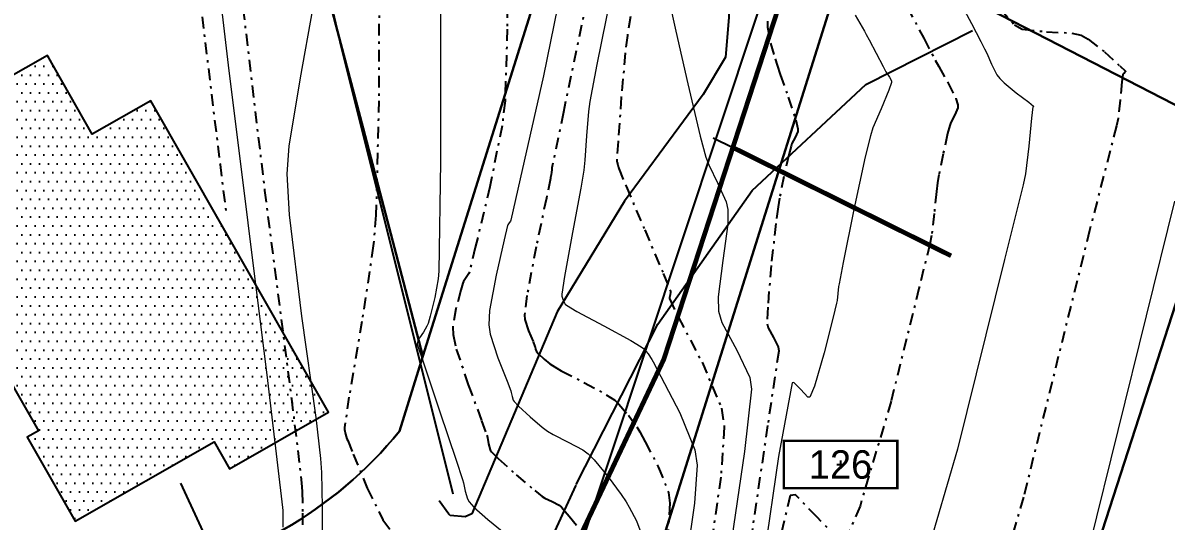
# Model space of a CAD drawing. Header units: metres. Extents: x 222509 to 223547, y 765290 to 766147.
# Drawn here: x 223245.24 to 223293.54, y 765780.27 to 765801.33 of the extents above; entities that cross this region are included whole.
import ezdxf
from ezdxf.enums import TextEntityAlignment as Align

# ---------------------------------------------------------------- set-up
doc = ezdxf.new("R2010")
doc.units = ezdxf.units.M
doc.linetypes.add('DASHDOT', pattern=[1, 0.5, -0.25, 0, -0.25])
doc.linetypes.add('DASHED', pattern=[19.05, 12.7, -6.35])
for name, color, linetype, lineweight in [('M1506', 250, 'Continuous', 25), ('M1507', 250, 'Continuous', 20), ('M2401', 8, 'DASHED', 25), ('M2605', 8, 'Continuous', 25)]:
    doc.layers.add(name, color=color, linetype=linetype, lineweight=lineweight)
for name, color, linetype in [('M2200', 8, 'Continuous'), ('M2299', 9, 'Continuous'), ('M2602', 8, 'Continuous'), ('maim kayam', 140, 'DASHED'), ('maim metuhnan 4', 150, 'Continuous'), ('Maim-Kayam-Betol', 140, 'reka-biyuv$0$Reka_new$0$X_LINE-DASH2'), ('pcell', 160, 'Continuous'), ('scellno', 160, 'Continuous')]:
    doc.layers.add(name, color=color, linetype=linetype)
doc.styles.add('HEBTXT', font='HEBTXT.SHX', dxfattribs={"width": 0.86})
doc.styles.add('reka-biyuv$0$Reka_new$0$STANDARD', font='HEB')
doc.linetypes.add('reka-biyuv$0$Reka_new$0$X_LINE-DASH2', pattern='A,0.5,-0.25,0.5,-0.0002,["X",reka-biyuv$0$Reka_new$0$STANDARD,S=0.3,R=0,X=0,Y=-0.14],-0.2', length=1.4502)

# ---------------------------------------------------------------- blocks, each defined once
blk = doc.blocks.new('G$C48AC2FB6')
at = {"layer": 'maim kayam', "ltscale": 0.1, "const_width": 0.2}
blk.add_lwpolyline([(223275.235, 765796.062), (223284.454, 765791.485)], dxfattribs=at)
at = {"layer": 'maim metuhnan 4'}
blk.add_lwpolyline([(223258.873, 765758.035, 0.2, 0.2, 0), (223262.082, 765762.563, 0.2, 0.2, 0), (223262.283, 765763.615, 0.2, 0.2, 0), (223264.534, 765770.638, 0.2, 0.2, 0), (223272.314, 765787.099, 0.2, 0.2, 0), (223284.74, 765825.229, 0.2, 0.2, 0), (223270.581, 765841.631, 0.2, 0.2, 0), (223199.881, 765884.843, 0.2, 0.2, 0), (223130.645, 765940.839, 0.2, 0.2, 0), (223096.65, 765942.339, 0.2, 0.2, 0), (223066.798, 765939.753, 0.2, 0.2, 0), (223064.52, 765937.448, 0.2, 0.2, 0), (223064.258, 765936.643, 0.2, 0.2, 0), (223064.762, 765936.462, 0.2, 0.2, 0), (223064.636, 765936.075, 0, 0, 0)], format="xyseb", dxfattribs=at)
at = {"layer": 'Maim-Kayam-Betol'}
for points in [[(223277.77, 765806.245), (223260.693, 765754.845)], [(223274.399, 765796.476), (223275.235, 765796.062)]]:
    blk.add_lwpolyline(points, dxfattribs=at)
blk = doc.blocks.new('Cellno')
at = {"color": 2}
for points in [[(-0.4, 0), (0.4, 0)], [(0, 0.4), (0, -0.4)]]:
    blk.add_lwpolyline(points, dxfattribs=at)
at = {"layer": 'scellno', "const_width": 0.25}
blk.add_lwpolyline([(6, 2.5), (-6, 2.5), (-6, -2.5), (6, -2.5)], close=True, dxfattribs=at)
at = {"layer": 'scellno', "style": 'HEBTXT'}
blk.add_attdef('CELLNO', text='', height=3, dxfattribs=at).set_placement((0, 0), align=Align.MIDDLE)
at = {"layer": 'scellno', "style": 'HEBTXT', "flags": 1}
for tag, p in [('CODE', (-0.29, -6)), ('AREA', (0.21, -8.97))]:
    blk.add_attdef(tag, text='', height=2.5, dxfattribs=at).set_placement(p, align=Align.CENTER)
blk = doc.blocks.new('G$C915B2375')
at = {"layer": 'pcell'}
for points in [[(223257.575, 765804.647), (223258.607, 765800.711), (223259.611, 765796.883), (223260.332, 765794.134), (223261.319, 765790.372), (223262.142, 765787.234), (223261.147, 765784.063, -0.183956), (223250.192, 765777.768), (223272.504, 765759.967), (223270.141, 765762.947), (223269.196, 765765.662), (223269.196, 765769.666), (223280.263, 765804.91)], [(223244.812, 765777.738, 0.076196), (223250.192, 765777.768, 0.183956), (223261.147, 765784.063), (223262.142, 765787.234), (223261.319, 765790.372), (223260.332, 765794.134), (223259.611, 765796.883), (223258.607, 765800.711), (223257.575, 765804.647), (223257.507, 765804.835), (223256.43, 765809.289), (223254.819, 765815.966), (223254.817, 765815.968), (223250.37, 765819.19), (223248.977, 765820.199), (223236.233, 765829.435)]]:
    blk.add_lwpolyline(points, format="xyb", dxfattribs=at)
for points in [[(223275.037, 765828.343, 0.031543), (223275.154, 765830.115, 0.000698), (223275.154, 765830.154, 0.238209), (223269.419, 765841.501), (223265.433, 765843.946), (223250.37, 765819.19), (223254.819, 765815.967), (223256.43, 765809.289), (223257.507, 765804.835), (223257.575, 765804.647), (223258.607, 765800.711), (223259.611, 765796.883), (223260.332, 765794.134), (223261.319, 765790.372), (223262.142, 765787.234), (223266.841, 765802.216), (223269.993, 765812.262)], [(223285.116, 765820.378, -0.439368), (223295.801, 765825.394), (223301.775, 765821.746), (223305.423, 765827.721), (223283.012, 765841.404), (223282.397, 765841.779, -0.018467), (223275.037, 765828.343), (223269.993, 765812.262), (223266.841, 765802.216), (223262.142, 765787.234), (223261.147, 765784.063, -0.183956), (223250.192, 765777.768), (223272.504, 765759.967), (223270.141, 765762.947), (223269.196, 765765.662), (223269.196, 765769.666), (223280.263, 765804.91)], [(223305.423, 765827.721), (223301.775, 765821.746), (223295.801, 765825.394, 0.439368), (223285.116, 765820.378), (223280.263, 765804.91), (223296.27, 765796.653), (223311.759, 765788.662), (223316.553, 765786.189), (223322.084, 765783.336), (223324.727, 765781.973), (223335.476, 765776.427), (223335.477, 765776.427), (223347.996, 765801.728)], [(223311.759, 765788.662), (223296.27, 765796.653), (223289.447, 765775.532), (223282.06, 765752.337), (223283.728, 765751.005), (223284.173, 765750.644), (223284.117, 765750.694), (223284.674, 765750.238), (223286.652, 765748.633, 0.530268), (223299.33, 765752.466), (223304.238, 765766.761)]]:
    blk.add_lwpolyline(points, format="xyb", close=True, dxfattribs=at)
blk.add_lwpolyline([(223296.27, 765796.653), (223280.263, 765804.91), (223280.263, 765804.91), (223269.196, 765769.666), (223269.196, 765765.662), (223270.141, 765762.947), (223272.504, 765759.967), (223282.06, 765752.337), (223289.447, 765775.532)], close=True, dxfattribs=at)
at = {"layer": 'scellno', "xscale": 0.4, "yscale": 0.4, "zscale": 0.4}
blk.add_blockref('Cellno', (223279.784, 765782.663), dxfattribs=at).add_auto_attribs({'CELLNO': '126'})
blk = doc.blocks.new('G$C1F174877')
at = {"layer": 'M1506', "linetype": 'DASHDOT'}
for points, elevation in [([(223252.007, 765808.142), (223253.569, 765795.34), (223253.826, 765793.263)], 534.25), ([(223254.405, 765803.048), (223255.451, 765794.241), (223256.59, 765785.432), (223257.011, 765781.885), (223257.037, 765781.52), (223257.054, 765780.609), (223257.054, 765779.698)], 534.75), ([(223260.308, 765810.093), (223260.274, 765798.04), (223260.156, 765793.199), (223260.044, 765791.903), (223259.561, 765788.702), (223259.016, 765785.508), (223258.826, 765784.222), (223258.826, 765784.141), (223258.865, 765783.941), (223258.93, 765783.745), (223258.961, 765783.668), (223259.199, 765783.101), (223259.787, 765781.657), (223260.444, 765780.325), (223260.769, 765779.897)], 535.25), ([(223265.655, 765808.641), (223265.704, 765801.065), (223265.608, 765798.031), (223265.485, 765796.983), (223264.968, 765794.402), (223264.351, 765791.836), (223264.104, 765790.807), (223264.075, 765790.734), (223263.965, 765790.569), (223263.855, 765790.404), (223263.824, 765790.332), (223263.74, 765790.024), (223263.535, 765789.245), (223263.403, 765788.467), (223263.411, 765788.158), (223263.551, 765787.543), (223264.055, 765786.026), (223264.62, 765784.512), (223264.835, 765783.901), (223264.862, 765783.798), (223264.914, 765783.536), (223264.986, 765783.287), (223265.039, 765783.201), (223265.322, 765782.912), (223266.078, 765782.226), (223266.864, 765781.565), (223267.184, 765781.306), (223267.296, 765781.235), (223267.599, 765781.09), (223267.894, 765780.936), (223267.996, 765780.855), (223268.323, 765780.482), (223269.097, 765779.512)], 535.75), ([(223269.285, 765803.386), (223268.077, 765797.553), (223267.591, 765795.205), (223267.588, 765795.184), (223267.584, 765795.133), (223267.581, 765795.082), (223267.579, 765795.061), (223267.572, 765795.017), (223267.552, 765794.906), (223267.532, 765794.796), (223267.524, 765794.752), (223267.357, 765793.924), (223266.923, 765791.865), (223266.536, 765789.81), (223266.428, 765788.986), (223266.443, 765788.792), (223266.598, 765788.316), (223266.801, 765787.844), (223266.874, 765787.653), (223266.882, 765787.621), (223266.899, 765787.538), (223266.921, 765787.461), (223266.938, 765787.434), (223267.025, 765787.342), (223267.258, 765787.12), (223267.504, 765786.914), (223267.61, 765786.84), (223267.985, 765786.625), (223268.944, 765786.127), (223269.888, 765785.612), (223270.243, 765785.376), (223270.423, 765785.215), (223270.82, 765784.751), (223271.173, 765784.248), (223271.298, 765784.037), (223271.527, 765783.621), (223272.086, 765782.561), (223272.513, 765781.478), (223272.576, 765781.031), (223272.503, 765779.915)], 536.25), ([(223270.912, 765801.6), (223270.781, 765800.803), (223270.688, 765800.055), (223270.522, 765798.186), (223270.384, 765796.313), (223270.326, 765795.56), (223270.326, 765795.548), (223270.33, 765795.519), (223270.337, 765795.49), (223270.339, 765795.478), (223270.348, 765795.434), (223270.37, 765795.323), (223270.397, 765795.214), (223270.412, 765795.171), (223270.723, 765794.427), (223271.512, 765792.582), (223272.293, 765790.737), (223272.595, 765789.992), (223272.601, 765789.948), (223272.58, 765789.832), (223272.559, 765789.717), (223272.565, 765789.673), (223272.926, 765788.897), (223273.935, 765786.981), (223274.752, 765785.046), (223274.874, 765784.245), (223274.727, 765782.123), (223273.926, 765776.603)], 536.75), ([(223276.702, 765801.409), (223276.699, 765801.143), (223276.831, 765800.476), (223277.027, 765799.809), (223277.106, 765799.544), (223277.23, 765799.154), (223277.572, 765798.193), (223277.89, 765797.234), (223277.981, 765796.849), (223277.974, 765796.744), (223277.867, 765796.487), (223277.733, 765796.228), (223277.693, 765796.121), (223277.603, 765795.755), (223277.394, 765794.842), (223277.209, 765793.923), (223277.149, 765793.551), (223277.057, 765792.843), (223276.853, 765791.074), (223276.706, 765789.309), (223276.684, 765788.605), (223276.724, 765788.435), (223276.947, 765788.031), (223277.153, 765787.628), (223277.172, 765787.458), (223276.703, 765784.306), (223275.502, 765776.169)], 537.25), ([(223282.083, 765802.987), (223283.3, 765800.682), (223283.787, 765799.753), (223283.936, 765799.484), (223284.316, 765798.814), (223284.65, 765798.141), (223284.74, 765797.868), (223284.735, 765797.746), (223284.608, 765797.438), (223284.445, 765797.125), (223284.396, 765796.996), (223284.311, 765796.652), (223284.119, 765795.789), (223283.945, 765794.923), (223283.883, 765794.573), (223283.833, 765794.201), (223283.742, 765793.272), (223283.633, 765792.347), (223283.56, 765791.98), (223283.097, 765790.108), (223281.919, 765785.341), (223280.611, 765780.905), (223279.987, 765779.446)], 537.75), ([(223279.733, 765779.454), (223278.796, 765780.428), (223277.883, 765781.378), (223277.659, 765781.356), (223277.081, 765778.907)], 537.75), ([(223286.526, 765801.933), (223287.137, 765801.244), (223287.466, 765801.072), (223288.484, 765800.955), (223289.554, 765800.902), (223289.95, 765800.809), (223290.247, 765800.645), (223290.936, 765800.108), (223291.583, 765799.518), (223291.827, 765799.286), (223291.83, 765799.269), (223291.785, 765799.223), (223291.727, 765799.172), (223291.714, 765799.149), (223291.674, 765798.84), (223291.6, 765798.063), (223291.509, 765797.288), (223291.445, 765796.982), (223290.308, 765792.56), (223287.517, 765781.282), (223284.46, 765770.78)], 538.25)]:
    blk.add_lwpolyline(points, dxfattribs=dict(at, elevation=elevation))
at = {"layer": 'M1507', "linetype": 'Continuous'}
for points, elevation in [([(223252.345, 765812.874), (223253.915, 765799.546), (223255.568, 765786.216), (223256.211, 765780.849), (223256.221, 765780.71), (223256.227, 765780.361), (223256.227, 765780.012)], 534.5), ([(223257.478, 765801.908), (223256.956, 765799.008), (223256.47, 765796.112), (223256.395, 765794.944), (223256.491, 765793.22), (223257.01, 765788.936), (223257.612, 765784.648), (223257.811, 765782.92), (223257.849, 765782.329), (223257.878, 765780.857), (223257.883, 765779.384)], 535), ([(223262.883, 765806.982), (223262.879, 765795.46), (223262.816, 765790.831), (223262.788, 765790.509), (223262.641, 765789.717), (223262.445, 765788.934), (223262.356, 765788.624), (223262.311, 765788.515), (223262.158, 765788.26), (223261.994, 765788.009), (223261.933, 765787.905), (223261.924, 765787.884), (223261.906, 765787.826), (223261.899, 765787.767), (223261.903, 765787.744), (223262.171, 765786.923), (223262.855, 765784.885), (223263.542, 765782.847), (223263.816, 765782.025), (223263.852, 765781.888), (223263.926, 765781.537), (223264.023, 765781.203), (223264.089, 765781.085), (223264.297, 765780.859), (223264.876, 765780.338), (223265.485, 765779.838)], 535.5), ([(223268.127, 765803.463), (223267.232, 765799.096), (223266.242, 765794.742), (223265.851, 765792.99), (223265.837, 765792.954), (223265.783, 765792.874), (223265.729, 765792.794), (223265.715, 765792.759), (223265.579, 765792.159), (223265.228, 765790.663), (223264.956, 765789.168), (223264.92, 765788.572), (223264.978, 765788.166), (223265.306, 765787.17), (223265.706, 765786.178), (223265.855, 765785.777), (223265.872, 765785.71), (223265.906, 765785.537), (223265.954, 765785.374), (223265.988, 765785.317), (223266.173, 765785.126), (223266.665, 765784.669), (223267.181, 765784.235), (223267.397, 765784.073), (223267.639, 765783.927), (223268.274, 765783.61), (223268.895, 765783.279), (223269.12, 765783.115), (223269.379, 765782.855), (223269.971, 765782.142), (223270.519, 765781.389), (223270.724, 765781.079), (223270.858, 765780.855), (223271.167, 765780.272), (223271.394, 765779.671)], 536), ([(223270.274, 765803.482), (223269.484, 765799.578), (223269.186, 765798.004), (223269.129, 765797.591), (223269.05, 765796.556), (223268.98, 765795.52), (223268.935, 765795.105), (223268.811, 765794.349), (223268.463, 765792.475), (223268.122, 765790.605), (223268.009, 765789.855), (223268.011, 765789.783), (223268.063, 765789.604), (223268.154, 765789.444), (223268.205, 765789.395), (223268.643, 765789.129), (223269.782, 765788.516), (223270.924, 765787.903), (223271.367, 765787.636), (223271.457, 765787.563), (223271.65, 765787.343), (223271.816, 765787.099), (223271.872, 765786.995), (223272.185, 765786.381), (223272.994, 765784.844), (223273.63, 765783.283), (223273.725, 765782.638), (223273.619, 765781.02), (223273.008, 765776.806)], 536.5), ([(223272.632, 765801.87), (223272.829, 765800.974), (223273.328, 765798.751), (223273.858, 765796.536), (223274.094, 765795.652), (223274.217, 765795.328), (223274.605, 765794.546), (223274.954, 765793.762), (223275.029, 765793.435), (223275.019, 765792.826), (223274.807, 765791.284), (223274.613, 765789.745), (223274.625, 765789.139), (223274.773, 765788.658), (223275.398, 765787.499), (223275.957, 765786.337), (223276.023, 765785.851), (223275.73, 765783.216), (223274.73, 765776.388)], 537), ([(223280.398, 765801.661), (223280.602, 765801.32), (223280.797, 765800.974), (223280.874, 765800.834), (223280.995, 765800.611), (223281.292, 765800.052), (223281.585, 765799.493), (223281.703, 765799.267), (223281.743, 765799.202), (223281.852, 765799.041), (223281.931, 765798.877), (223281.934, 765798.81), (223281.832, 765798.49), (223281.495, 765797.694), (223281.154, 765796.89), (223281.045, 765796.559), (223280.829, 765795.668), (223280.35, 765793.439), (223279.9, 765791.202), (223279.72, 765790.301), (223279.702, 765790.184), (223279.673, 765789.89), (223279.64, 765789.596), (223279.618, 765789.48), (223279.471, 765788.886), (223279.097, 765787.375), (223278.683, 765785.969), (223278.485, 765785.506), (223278.403, 765785.512), (223278.102, 765785.832), (223277.814, 765786.132), (223277.747, 765786.112), (223277.167, 765783.004), (223275.959, 765774.649)], 537.5), ([(223284.916, 765802.069), (223285.319, 765801.311), (223285.713, 765800.546), (223285.871, 765800.238), (223285.96, 765800.054), (223286.167, 765799.589), (223286.395, 765799.141), (223286.509, 765798.978), (223286.693, 765798.793), (223287.208, 765798.377), (223287.738, 765797.978), (223287.943, 765797.814), (223287.944, 765797.81), (223287.932, 765797.798), (223287.916, 765797.784), (223287.913, 765797.777), (223287.859, 765797.304), (223287.746, 765796.122), (223287.598, 765794.947), (223287.502, 765794.481), (223286.713, 765791.332), (223284.729, 765783.31), (223282.538, 765775.842)], 538), ([(223293.901, 765793.789), (223290.303, 765779.256)], 538.5)]:
    blk.add_lwpolyline(points, dxfattribs=dict(at, elevation=elevation))
blk = doc.blocks.new('G$CEBE070F1')
at = {"layer": 'M2299'}
h = blk.add_hatch(dxfattribs=at)
h.set_pattern_fill('DOTS', color=256, scale=6, style=0)
h.set_pattern_definition([(0, (0, 0), (0.1875, 0.375), [0, -0.375])])
h.paths.add_polyline_path([(223239.58, 765792.73), (223238.89, 765791.32), (223241.11, 765787.42), (223242.03, 765786.89), (223243.73, 765787.86), (223245.89, 765784.08), (223245.42, 765783.82), (223247.44, 765780.27), (223253.32, 765783.62), (223253.96, 765782.48), (223258.15, 765784.87), (223250.64, 765798.04), (223248.17, 765796.63), (223246.28, 765799.95), (223242.7, 765797.92), (223244.42, 765794.91)])
at = {"layer": 'M2200'}
blk.add_polyline3d([(223239.58, 765792.73, 539.95), (223238.89, 765791.32, 539.95), (223241.11, 765787.42, 539.95), (223242.03, 765786.89, 539.95), (223243.73, 765787.86, 539.95), (223245.89, 765784.08, 539.95), (223245.42, 765783.82, 539.95), (223247.44, 765780.27, 539.95), (223253.32, 765783.62, 539.95), (223253.96, 765782.48, 539.95), (223258.15, 765784.87, 539.95), (223250.64, 765798.04, 539.95), (223248.17, 765796.63, 539.95), (223246.28, 765799.95, 539.95), (223242.7, 765797.92, 539.95), (223244.42, 765794.91, 539.95)], close=True, dxfattribs=at)
at = {"layer": 'M2401'}
for points in [[(223267.27, 765817.31, 536.4), (223270.47, 765813.49, 536.52), (223272.79, 765810.17, 536.81), (223274.4, 765806.36, 537.28), (223275.16, 765803.52, 537.6), (223275.07, 765801.56, 537.6), (223274.93, 765799.88, 537.63), (223273.98, 765798.31, 537.58), (223270.65, 765793.79, 537.25), (223267.81, 765789.11, 536.94), (223264.21, 765780.58, 535.81), (223263.93, 765780.45, 535.79), (223263.29, 765780.51, 535.79), (223263.24, 765780.56, 535.79), (223262.82, 765781.13, 535.79)], [(223363.22, 765690.46, 550.78), (223367.98, 765686.39, 550.35), (223367.97, 765685.82, 550.27), (223367.56, 765685.35, 550.23), (223366.98, 765685.07, 549.96), (223366.42, 765685.21, 549.73), (223357.9, 765691.78, 548.26), (223346.82, 765700.25, 546.34), (223333.53, 765709.28, 544.76), (223309.93, 765724.21, 541.48), (223300.1, 765731.03, 539.91), (223281.28, 765746.48, 536.86), (223261.09, 765763.15, 533.83), (223260.8, 765763.57, 533.83), (223260.7, 765764.29, 533.89), (223263.31, 765770.24, 534.69), (223268.62, 765781.81, 536.52), (223272.07, 765788.6, 537.3), (223276.05, 765794.24, 537.71), (223280.85, 765798.73, 538.01), (223285.36, 765801.01, 538.25)]]:
    blk.add_polyline3d(points, dxfattribs=at)
at = {"layer": 'M2602'}
blk.add_polyline3d([(223258.63, 765800.55, 536.08), (223263.4, 765781.42, 536.5)], dxfattribs=at)
at = {"layer": 'M2605'}
for points in [[(223245.93, 765822.48, 535.25), (223255.03, 765816.07, 536.01), (223258.63, 765800.55, 536.08)], [(223251.9, 765781.87, 535.25), (223253.36, 765778.7, 535.25), (223248.19, 765776.11, 535.25), (223257.12, 765768.31, 535.25), (223260.9, 765776.7, 535.53)]]:
    blk.add_polyline3d(points, dxfattribs=at)

msp = doc.modelspace()

# ---------------------------------------------------------------- block references
for name in ['G$CEBE070F1', 'G$C48AC2FB6', 'G$C1F174877', 'G$C915B2375']:
    msp.add_blockref(name, (0, 0))

doc.saveas('drawing.dxf')
